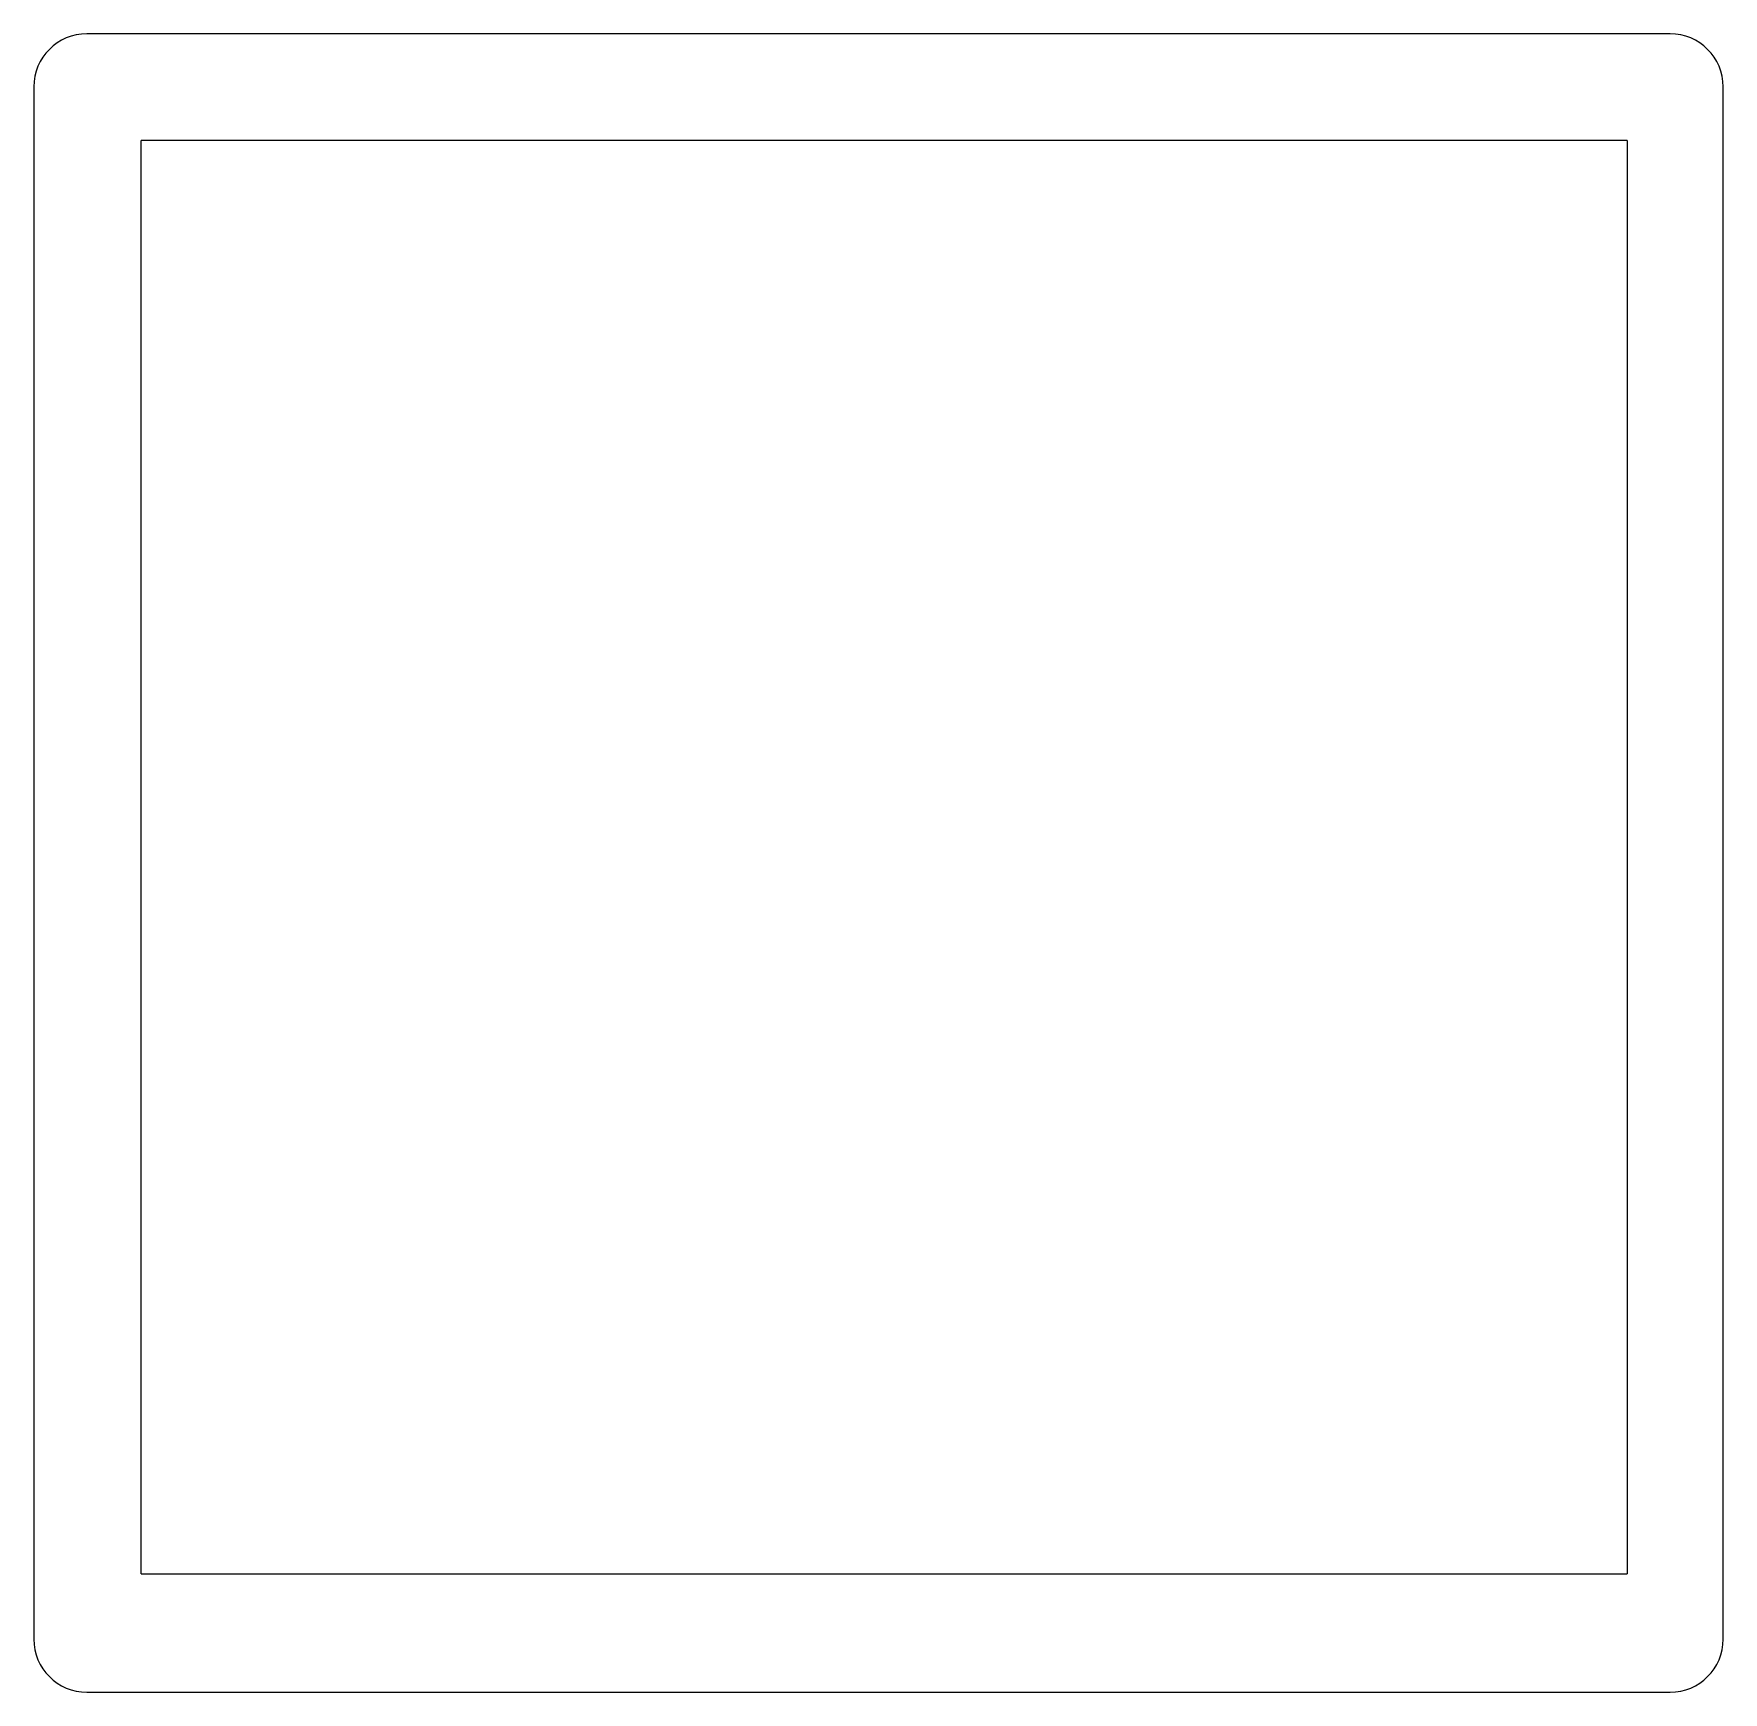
# Model space of a CAD drawing. Header units: millimetres. Extents: x 1 to 32.8, y 10.1 to 41.3.
import ezdxf

# ---------------------------------------------------------------- set-up
doc = ezdxf.new("R2010")
doc.units = ezdxf.units.MM
doc.layers.add('Body', color=7, linetype='CONTINUOUS')

msp = doc.modelspace()

# ---------------------------------------------------------------- linework, layer by layer
at = {"layer": 'Body'}
for p, q in [((31.81, 41.31, -0.9), (1.98, 41.31, -0.9)), ((1.98, 41.31, -0.9), (1.98, 41.31, -1.5)), ((31.81, 41.31, -1.5), (1.98, 41.31, -1.5)), ((31.81, 41.31, -0.9), (1.98, 41.31, -0.9)), ((1.98, 41.31, -0.9), (1.98, 41.31, -1.5)), ((31.81, 41.31, -1.5), (1.98, 41.31, -1.5)), ((31.81, 41.31, -0.9), (31.81, 41.31, -1.5)), ((31.81, 41.31, -0.9), (31.81, 41.31, -1.5)), ((0.98, 40.31, -0.9), (0.98, 11.07, -0.9)), ((0.98, 40.31, -0.9), (0.98, 40.31, -1.5)), ((0.98, 40.31, -1.5), (0.98, 11.07, -1.5)), ((0.98, 40.31, -0.9), (0.98, 11.07, -0.9)), ((0.98, 40.31, -1.5), (0.98, 11.07, -1.5)), ((0.98, 40.31, -0.9), (0.98, 40.31, -1.5)), ((32.81, 11.07, -0.9), (32.81, 40.31, -0.9)), ((32.81, 11.07, -1.5), (32.81, 40.31, -1.5)), ((32.81, 40.31, -0.9), (32.81, 40.31, -1.5)), ((32.81, 11.07, -0.9), (32.81, 40.31, -0.9)), ((32.81, 40.31, -0.9), (32.81, 40.31, -1.5)), ((32.81, 11.07, -1.5), (32.81, 40.31, -1.5)), ((31, 39.3, -1.5), (3, 39.3, -1.5)), ((3, 12.3, -1.5), (3, 39.3, -1.5)), ((3, 39.3, -1.5), (3, 39.3, -2.3)), ((31, 39.3, -1.5), (3, 39.3, -1.5)), ((31, 39.3, -2.3), (3, 39.3, -2.3)), ((3, 39.3, -1.5), (3, 39.3, -2.3)), ((3, 12.3, -1.5), (3, 39.3, -1.5)), ((3, 12.3, -2.3), (3, 39.3, -2.3)), ((31, 39.3, -2.3), (3, 39.3, -2.3)), ((3, 12.3, -2.3), (3, 39.3, -2.3)), ((31, 39.3, -1.5), (31, 12.3, -1.5)), ((31, 39.3, -1.5), (31, 39.3, -2.3)), ((31, 39.3, -1.5), (31, 12.3, -1.5)), ((31, 39.3, -2.3), (31, 12.3, -2.3)), ((31, 39.3, -1.5), (31, 39.3, -2.3)), ((31, 39.3, -2.3), (31, 12.3, -2.3)), ((3, 12.3, -1.5), (31, 12.3, -1.5)), ((3, 12.3, -1.5), (3, 12.3, -2.3)), ((3, 12.3, -1.5), (31, 12.3, -1.5)), ((3, 12.3, -2.3), (31, 12.3, -2.3)), ((3, 12.3, -1.5), (3, 12.3, -2.3)), ((3, 12.3, -2.3), (31, 12.3, -2.3)), ((31, 12.3, -1.5), (31, 12.3, -2.3)), ((31, 12.3, -1.5), (31, 12.3, -2.3)), ((0.98, 11.07, -0.9), (0.98, 11.07, -1.5)), ((0.98, 11.07, -0.9), (0.98, 11.07, -1.5)), ((32.81, 11.07, -0.9), (32.81, 11.07, -1.5)), ((32.81, 11.07, -0.9), (32.81, 11.07, -1.5)), ((1.98, 10.07, -0.9), (31.81, 10.07, -0.9)), ((1.98, 10.07, -1.5), (31.81, 10.07, -1.5)), ((1.98, 10.07, -0.9), (1.98, 10.07, -1.5)), ((1.98, 10.07, -0.9), (31.81, 10.07, -0.9)), ((1.98, 10.07, -1.5), (31.81, 10.07, -1.5)), ((1.98, 10.07, -0.9), (1.98, 10.07, -1.5)), ((31.81, 10.07, -0.9), (31.81, 10.07, -1.5)), ((31.81, 10.07, -0.9), (31.81, 10.07, -1.5))]:
    msp.add_line(p, q, dxfattribs=at)
for centre, start, end in [((1.98, 40.31, -0.9), 90, 180), ((1.98, 40.31, -1.5), 90, 180), ((1.98, 40.31, -0.9), 90, 180), ((1.98, 40.31, -1.5), 90, 180), ((31.81, 40.31, -0.9), 0, 90), ((31.81, 40.31, -1.5), 0, 90), ((31.81, 40.31, -1.5), 0, 90), ((31.81, 40.31, -0.9), 0, 90), ((1.98, 11.07, -0.9), 180, -90), ((1.98, 11.07, -1.5), 180, -90), ((1.98, 11.07, -1.5), 180, -90), ((1.98, 11.07, -0.9), 180, -90), ((31.81, 11.07, -0.9), -90, 0), ((31.81, 11.07, -1.5), -90, 0), ((31.81, 11.07, -1.5), -90, 0), ((31.81, 11.07, -0.9), -90, 0)]:
    msp.add_arc(centre, 1, start, end, dxfattribs=at)

doc.saveas('drawing.dxf')
